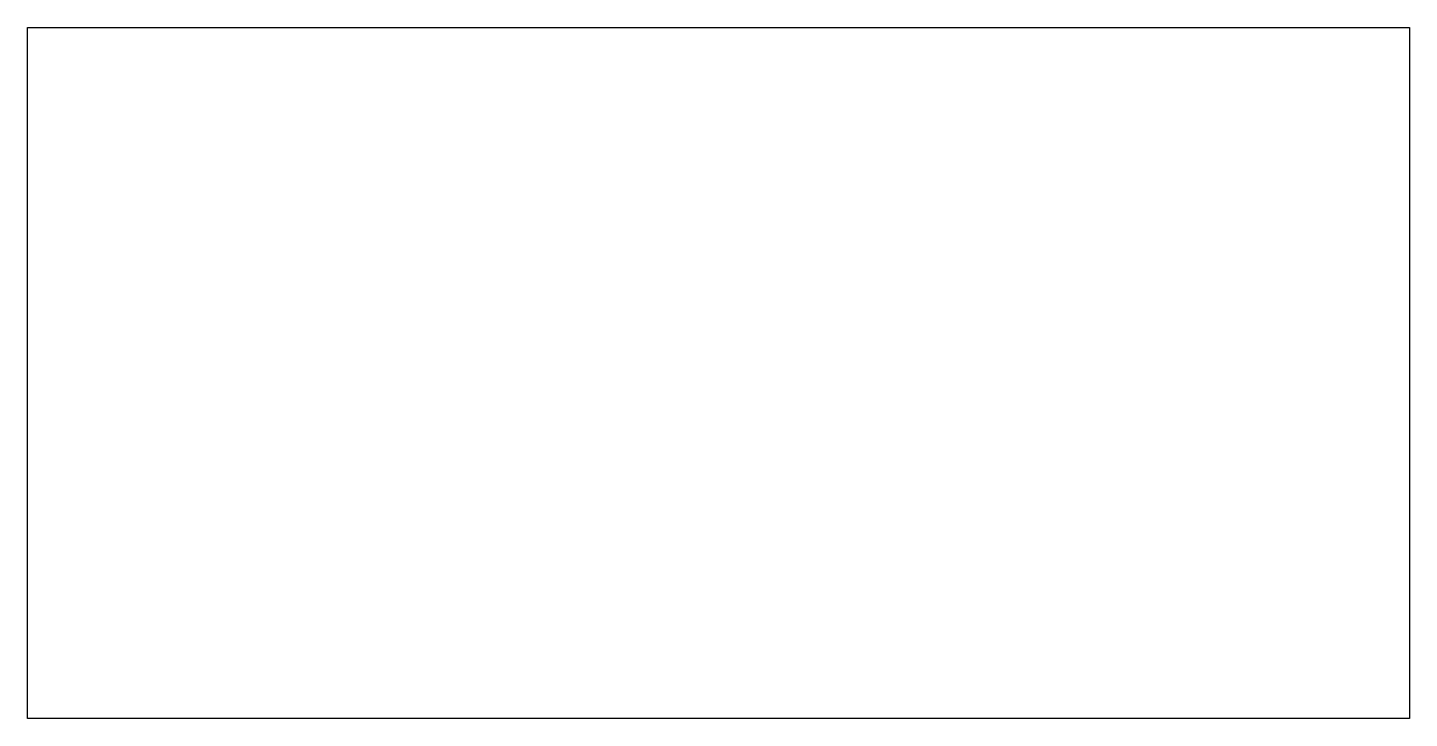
# Model space of a CAD drawing. Header units: metres. Extents: x 0 to 200, y 0 to 100.
import ezdxf

# ---------------------------------------------------------------- set-up
doc = ezdxf.new("R2010")
doc.units = ezdxf.units.M

msp = doc.modelspace()

# ---------------------------------------------------------------- linework, layer by layer
msp.add_lwpolyline([(0, 0), (0, 100), (200, 100), (200, 0)], close=True)

doc.saveas('drawing.dxf')
